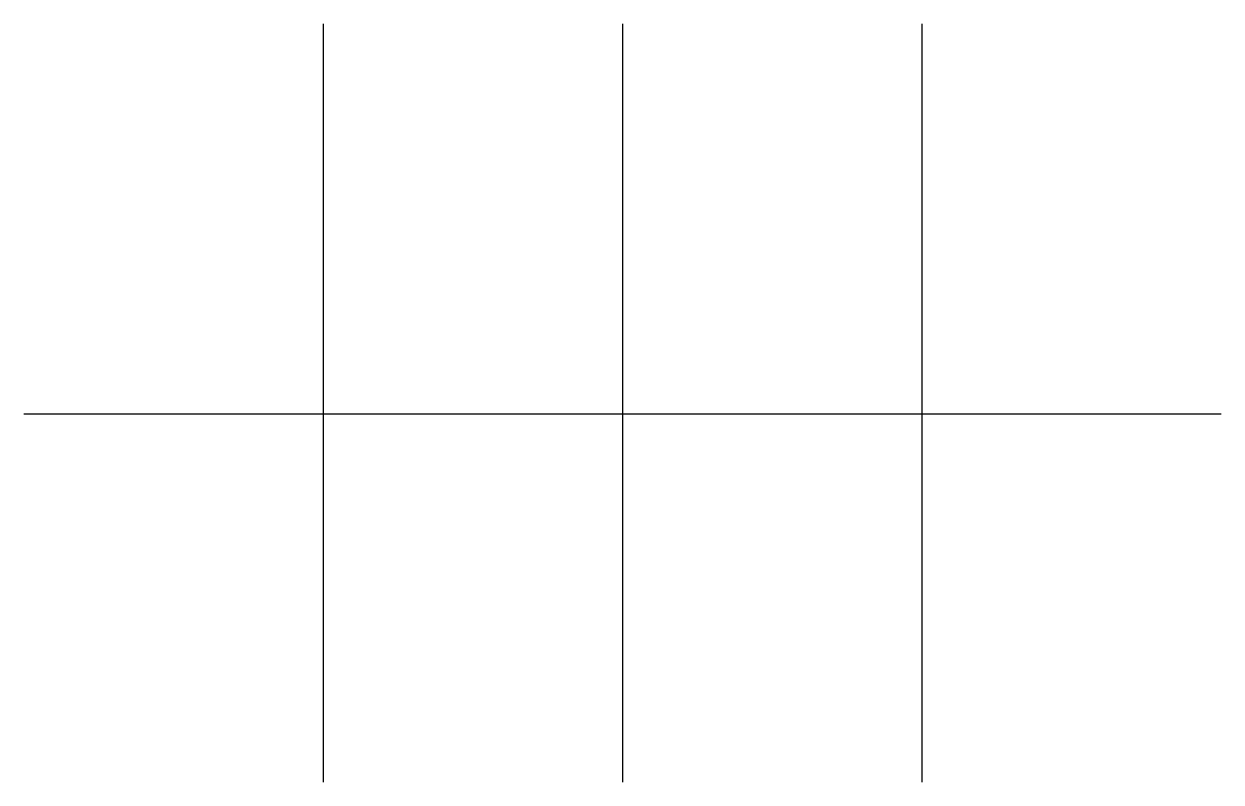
# Model space of a CAD drawing. Extents: x 9 to 399, y 30 to 277.
import ezdxf

# ---------------------------------------------------------------- set-up
doc = ezdxf.new("R2010")
doc.units = 0
doc.header["$LTSCALE"] = 5
doc.header["$MEASUREMENT"] = 0
doc.layers.add('5C', color=1, linetype='CONTINUOUS')

msp = doc.modelspace()

# ---------------------------------------------------------------- linework, layer by layer
at = {"layer": '5C'}
for p, q in [((106.5, 277), (106.5, 30)), ((204, 277), (204, 30)), ((301.5, 277), (301.5, 30)), ((9, 150), (399, 150))]:
    msp.add_line(p, q, dxfattribs=at)

doc.saveas('drawing.dxf')
